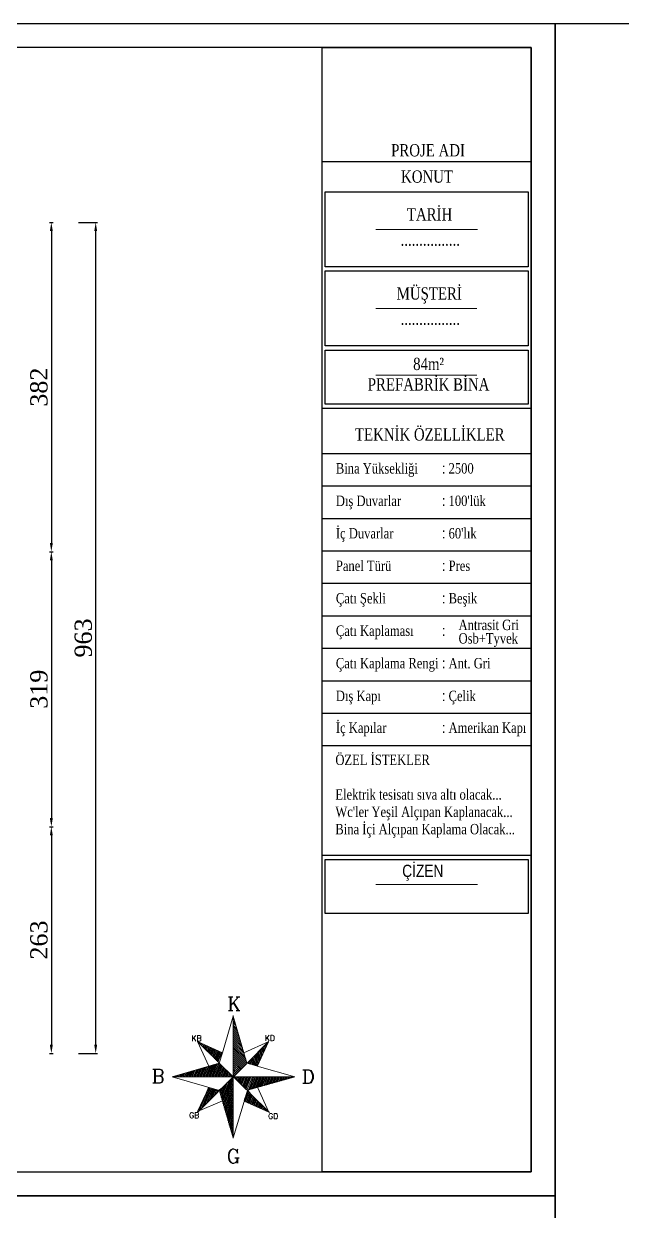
# Model space of a CAD drawing. Header units: millimetres. Extents: x 142629 to 168404, y -211947 to -204319.
# Drawn here: x 146212 to 146905, y -205695 to -204319 of the extents above; entities that cross this region are included whole.
import ezdxf
from ezdxf.enums import TextEntityAlignment as Align

# ---------------------------------------------------------------- set-up
doc = ezdxf.new("R2010")
doc.units = ezdxf.units.MM
doc.layers.add('-YAZI', color=7, linetype='Continuous', lineweight=15)
doc.layers.add('Block1', color=255, linetype='Continuous')
doc.layers.add('KAPI-PEN', color=3, linetype='Continuous')
doc.styles.add('133', font='times.ttf')
doc.styles.add('COMPLEX', font='complex', dxfattribs={"width": 1.2, "height": 1})
doc.styles.add('metin', font='palabi.ttf')
doc.styles.get("Standard").update_dxf_attribs({"font": 'arial.ttf'})
doc.dimstyles.new('Metin SARI', dxfattribs={"dimscale": 20, "dimtxt": 1, "dimasz": 0.5, "dimexe": 0.1, "dimexo": 0.1, "dimgap": 0.2, "dimtad": 1, "dimrnd": 1, "dimzin": 12, "dimdsep": 46, "dimlunit": 6, "dimtxsty": 'metin', "dimcen": 0.8, "dimdle": 0.0005, "dimclrd": 7, "dimclre": 165, "dimclrt": 165, "dimazin": 3, "dimtfac": 1, "dimtmove": 0, "dimatfit": 2, "dimfxl": 1, "dimfxlon": 1, "dimtolj": 1, "dimtzin": 0, "dimlwe": -1, "dimarcsym": 0})

# ---------------------------------------------------------------- blocks, each defined once
blk = doc.blocks.new('*X1661')
at = {"color": 0}
for p, q in [((700, 421.47), (700, 421.47)), ((700.3, 420.47), (700, 420.76)), ((700.6, 419.46), (700, 420.06)), ((700.9, 418.45), (700, 419.35)), ((701.2, 417.45), (700, 418.64)), ((701.49, 416.44), (700, 417.94)), ((701.79, 415.43), (700, 417.23)), ((702.09, 414.43), (700, 416.52)), ((702.39, 413.42), (700, 415.81)), ((702.69, 412.41), (700, 415.11)), ((702.99, 411.41), (700, 414.4)), ((703.29, 410.4), (700, 413.69)), ((703.59, 409.39), (700, 412.99)), ((703.89, 408.39), (700, 412.28)), ((704.19, 407.38), (700, 411.57)), ((704.49, 406.37), (700, 410.86)), ((704.79, 405.37), (700, 410.16)), ((704.75, 404.7), (700, 409.45)), ((704.4, 404.35), (700, 408.74)), ((704.04, 403.99), (700, 408.04)), ((703.69, 403.64), (700, 407.33)), ((703.34, 403.28), (700, 406.62)), ((702.99, 402.92), (700, 405.92)), ((702.64, 402.57), (700, 405.21)), ((702.29, 402.21), (700, 404.5)), ((701.94, 401.86), (700, 403.79)), ((701.58, 401.5), (700, 403.09)), ((701.23, 401.15), (700, 402.38)), ((700.88, 400.79), (700, 401.67)), ((700.53, 400.44), (700, 400.97)), ((700.18, 400.08), (700, 400.26))]:
    blk.add_line(p, q, dxfattribs=at)
blk = doc.blocks.new('*X1662')
at = {"color": 0}
for p, q in [((710.21, 407.25), (709.34, 409.35)), ((710.5, 407.87), (709.72, 409.74)), ((710.78, 408.5), (710.11, 410.13)), ((711.06, 409.12), (710.49, 410.51)), ((711.35, 409.74), (710.87, 410.9)), ((711.63, 410.36), (711.25, 411.28)), ((711.92, 410.98), (711.63, 411.67)), ((712.2, 411.6), (712.01, 412.06)), ((712.48, 412.22), (712.39, 412.44)), ((705.23, 404.9), (705.15, 405.11)), ((705.85, 404.72), (705.53, 405.49)), ((706.46, 404.55), (705.91, 405.88)), ((707.08, 404.37), (706.29, 406.27)), ((707.69, 404.19), (706.67, 406.65)), ((708.79, 404.15), (707.44, 407.42)), ((709.08, 404.77), (707.82, 407.81)), ((709.36, 405.39), (708.2, 408.2)), ((709.64, 406.01), (708.58, 408.58)), ((709.93, 406.63), (708.96, 408.97))]:
    blk.add_line(p, q, dxfattribs=at)
blk = doc.blocks.new('*X1663')
at = {"color": 0}
for p, q in [((710.21, 407.25), (709.34, 409.35)), ((710.5, 407.87), (709.72, 409.74)), ((710.78, 408.5), (710.11, 410.13)), ((711.06, 409.12), (710.49, 410.51)), ((711.35, 409.74), (710.87, 410.9)), ((711.63, 410.36), (711.25, 411.28)), ((711.92, 410.98), (711.63, 411.67)), ((712.2, 411.6), (712.01, 412.06)), ((712.48, 412.22), (712.39, 412.44)), ((705.23, 404.9), (705.15, 405.11)), ((705.85, 404.72), (705.53, 405.49)), ((706.46, 404.55), (705.91, 405.88)), ((707.08, 404.37), (706.29, 406.27)), ((707.69, 404.19), (706.67, 406.65)), ((708.31, 404), (707.05, 407.04)), ((708.79, 404.15), (707.44, 407.42)), ((709.08, 404.77), (707.82, 407.81)), ((709.36, 405.39), (708.2, 408.2)), ((709.64, 406.01), (708.58, 408.58)), ((709.93, 406.63), (708.96, 408.97))]:
    blk.add_line(p, q, dxfattribs=at)
blk = doc.blocks.new('*X1664')
at = {"color": 0}
for p, q in [((700.3, 399.8), (700.39, 400)), ((700.69, 399.42), (700.93, 400)), ((701.07, 399.04), (701.47, 400)), ((701.45, 398.65), (702.01, 400)), ((701.84, 398.27), (702.55, 400)), ((702.22, 397.89), (703.09, 400)), ((702.6, 397.51), (703.63, 400)), ((702.99, 397.13), (704.18, 400)), ((703.37, 396.75), (704.72, 400)), ((703.75, 396.37), (705.26, 400)), ((704.14, 395.99), (705.8, 400)), ((704.52, 395.61), (706.34, 400)), ((705.52, 395.42), (707.42, 400)), ((706.14, 395.59), (707.96, 400)), ((706.75, 395.76), (708.51, 400)), ((707.36, 395.92), (709.05, 400)), ((707.97, 396.09), (709.59, 400)), ((708.58, 396.26), (710.13, 400)), ((709.19, 396.43), (710.67, 400)), ((709.8, 396.6), (711.21, 400)), ((710.41, 396.77), (711.75, 400)), ((711.03, 396.94), (712.29, 400)), ((711.64, 397.11), (712.83, 400)), ((712.25, 397.28), (713.38, 400)), ((712.86, 397.45), (713.92, 400)), ((713.47, 397.61), (714.46, 400)), ((714.08, 397.78), (715, 400)), ((714.69, 397.95), (715.54, 400)), ((715.3, 398.12), (716.08, 400)), ((715.91, 398.29), (716.62, 400)), ((716.53, 398.46), (717.16, 400)), ((717.14, 398.63), (717.71, 400)), ((717.75, 398.8), (718.25, 400)), ((718.36, 398.97), (718.79, 400)), ((718.97, 399.13), (719.33, 400)), ((719.58, 399.3), (719.87, 400)), ((720.19, 399.47), (720.41, 400)), ((720.8, 399.64), (720.95, 400)), ((721.42, 399.81), (721.49, 400))]:
    blk.add_line(p, q, dxfattribs=at)
blk = doc.blocks.new('*X1666')
at = {"color": 0}
for p, q in [((695.5, 393.42), (697.05, 397.17)), ((695.72, 392.66), (697.97, 398.08)), ((695.95, 391.9), (698.89, 398.99)), ((696.17, 391.13), (699.81, 399.91)), ((696.4, 390.37), (700, 399.07)), ((696.62, 389.61), (700, 397.76)), ((696.85, 388.85), (700, 396.45)), ((695.05, 394.94), (695.29, 395.53)), ((695.27, 394.18), (696.13, 396.25)), ((697.08, 388.09), (700, 395.15)), ((697.3, 387.32), (700, 393.84)), ((697.53, 386.56), (700, 392.53)), ((697.75, 385.8), (700, 391.23)), ((697.98, 385.04), (700, 389.92)), ((698.2, 384.27), (700, 388.61)), ((698.43, 383.51), (700, 387.31)), ((698.65, 382.75), (700, 386)), ((698.88, 381.99), (700, 384.69)), ((699.1, 381.23), (700, 383.39)), ((699.33, 380.46), (700, 382.08)), ((699.56, 379.7), (700, 380.77)), ((699.78, 378.94), (700, 379.47))]:
    blk.add_line(p, q, dxfattribs=at)
blk = doc.blocks.new('*X1667')
at = {"color": 0}
for p, q in [((687.85, 388.02), (691.23, 396.19)), ((688.77, 388.94), (691.72, 396.05)), ((689.69, 389.85), (692.2, 395.91)), ((690.61, 390.76), (692.68, 395.77)), ((691.53, 391.68), (693.17, 395.63)), ((692.45, 392.59), (693.65, 395.49)), ((693.37, 393.51), (694.13, 395.35)), ((694.29, 394.42), (694.62, 395.21))]:
    blk.add_line(p, q, dxfattribs=at)
blk = doc.blocks.new('*X1669')
at = {"color": 0}
for p, q in [((687.23, 412.67), (687.24, 412.68)), ((687.62, 412.28), (687.7, 412.48)), ((688, 411.9), (688.15, 412.27)), ((688.38, 411.52), (688.61, 412.07)), ((688.76, 411.14), (689.06, 411.86)), ((689.15, 410.75), (689.52, 411.66)), ((689.53, 410.37), (689.98, 411.45)), ((689.91, 409.99), (690.43, 411.25)), ((690.29, 409.61), (690.89, 411.04)), ((690.68, 409.22), (691.35, 410.84)), ((691.06, 408.84), (691.8, 410.63)), ((691.44, 408.46), (692.26, 410.43)), ((691.83, 408.07), (692.71, 410.22)), ((692.21, 407.69), (693.17, 410.02)), ((692.59, 407.31), (693.63, 409.81)), ((692.97, 406.93), (694.08, 409.61)), ((693.36, 406.54), (694.54, 409.4)), ((693.74, 406.16), (695, 409.2)), ((694.12, 405.78), (695.45, 408.99)), ((694.5, 405.4), (695.91, 408.78))]:
    blk.add_line(p, q, dxfattribs=at)
blk = doc.blocks.new('*X1665')
at = {"color": 0}
for p, q in [((704.13, 392.06), (705.35, 394.99)), ((704.3, 391.16), (705.71, 394.56)), ((704.76, 390.95), (706.05, 394.08)), ((705.22, 390.75), (706.44, 393.7)), ((705.67, 390.55), (706.82, 393.32)), ((706.13, 390.35), (707.2, 392.94)), ((706.59, 390.14), (707.59, 392.56)), ((707.05, 389.94), (707.97, 392.18)), ((707.5, 389.74), (708.35, 391.79)), ((707.96, 389.54), (708.74, 391.41)), ((708.42, 389.34), (709.12, 391.03)), ((708.88, 389.13), (709.5, 390.65)), ((709.33, 388.93), (709.89, 390.27)), ((709.79, 388.73), (710.27, 389.89)), ((710.25, 388.53), (710.65, 389.51)), ((710.71, 388.33), (711.04, 389.13)), ((711.16, 388.12), (711.42, 388.75)), ((711.62, 387.92), (711.8, 388.37)), ((712.08, 387.72), (712.19, 387.98)), ((712.53, 387.52), (712.57, 387.6))]:
    blk.add_line(p, q, dxfattribs=at)
blk = doc.blocks.new('*X1668')
at = {"color": 0}
for p, q in [((692.81, 400), (694.89, 405.01)), ((680.36, 400), (680.68, 400.76)), ((680.9, 400), (681.3, 400.95)), ((681.45, 400), (681.91, 401.13)), ((681.99, 400), (682.53, 401.31)), ((682.53, 400), (683.15, 401.49)), ((683.07, 400), (683.76, 401.68)), ((683.61, 400), (684.38, 401.86)), ((684.15, 400), (685, 402.04)), ((684.69, 400), (685.61, 402.22)), ((685.23, 400), (686.23, 402.41)), ((685.77, 400), (686.85, 402.59)), ((686.32, 400), (687.46, 402.77)), ((686.86, 400), (688.08, 402.95)), ((687.4, 400), (688.7, 403.14)), ((687.94, 400), (689.31, 403.32)), ((688.48, 400), (689.93, 403.5)), ((689.02, 400), (690.55, 403.68)), ((689.56, 400), (691.16, 403.87)), ((690.1, 400), (691.78, 404.05)), ((690.65, 400), (692.4, 404.23)), ((691.19, 400), (693.01, 404.41)), ((691.73, 400), (693.63, 404.6)), ((692.27, 400), (694.25, 404.78)), ((693.35, 400), (695.27, 404.63)), ((693.89, 400), (695.65, 404.25)), ((694.43, 400), (696.03, 403.87)), ((694.98, 400), (696.42, 403.48)), ((695.52, 400), (696.8, 403.1)), ((696.06, 400), (697.18, 402.72)), ((696.6, 400), (697.57, 402.33)), ((697.14, 400), (697.95, 401.95)), ((697.68, 400), (698.33, 401.57)), ((698.22, 400), (698.71, 401.19)), ((698.76, 400), (699.1, 400.8)), ((678.2, 400), (678.21, 400.03)), ((678.74, 400), (678.83, 400.22)), ((679.28, 400), (679.45, 400.4)), ((679.82, 400), (680.06, 400.58)), ((699.3, 400), (699.48, 400.42)), ((699.85, 400), (699.86, 400.04))]:
    blk.add_line(p, q, dxfattribs=at)
blk = doc.blocks.new('*D1692')
at = {"layer": 'Block1', "color": 165, "transparency": 16777216}
for p, q in [((146241.4, -204549.1), (146245.5, -204549.1)), ((146241.4, -204930.6), (146245.5, -204930.6))]:
    blk.add_line(p, q, dxfattribs=at)
at = {"layer": 'Block1', "color": 7, "lineweight": -2, "transparency": 16777216}
blk.add_line((146243.5, -204559.1), (146243.5, -204920.6), dxfattribs=at)
at = {"layer": 'Block1', "color": 7, "transparency": 16777216}
for points in [[(146241.8, -204559.1), (146245.2, -204559.1), (146243.5, -204549.1)], [(146241.8, -204920.6), (146245.2, -204920.6), (146243.5, -204930.6)]]:
    blk.add_solid(points, dxfattribs=at)
at = {"layer": 'Defpoints', "color": 0, "transparency": 16777216}
for p in [(146239.4, -204549.1), (146239.4, -204930.6), (146243.5, -204930.6)]:
    blk.add_point(p, dxfattribs=at)
at = {"layer": 'Block1', "color": 165, "transparency": 16777216, "insert": (146229.2, -204739.9), "char_height": 20, "attachment_point": 5, "rotation": 90, "style": 'metin'}
blk.add_mtext('\\A1;382', dxfattribs=at)
blk = doc.blocks.new('*D1693')
at = {"layer": 'Block1', "color": 165, "transparency": 16777216}
for p, q in [((146241.4, -204930.6), (146245.5, -204930.6)), ((146241.4, -205249.4), (146245.5, -205249.4))]:
    blk.add_line(p, q, dxfattribs=at)
at = {"layer": 'Block1', "color": 7, "lineweight": -2, "transparency": 16777216}
blk.add_line((146243.5, -204940.6), (146243.5, -205239.4), dxfattribs=at)
at = {"layer": 'Block1', "color": 7, "transparency": 16777216}
for points in [[(146241.8, -204940.6), (146245.2, -204940.6), (146243.5, -204930.6)], [(146241.8, -205239.4), (146245.2, -205239.4), (146243.5, -205249.4)]]:
    blk.add_solid(points, dxfattribs=at)
at = {"layer": 'Defpoints', "color": 0, "transparency": 16777216}
for p in [(146239.4, -204930.6), (146239.4, -205249.4), (146243.5, -205249.4)]:
    blk.add_point(p, dxfattribs=at)
at = {"layer": 'Block1', "color": 165, "transparency": 16777216, "insert": (146229.2, -205090), "char_height": 20, "attachment_point": 5, "rotation": 90, "style": 'metin'}
blk.add_mtext('\\A1;319', dxfattribs=at)
blk = doc.blocks.new('*D1694')
at = {"layer": 'Block1', "color": 165, "transparency": 16777216}
for p, q in [((146241.4, -205249.4), (146245.5, -205249.4)), ((146241.4, -205512.1), (146245.5, -205512.1))]:
    blk.add_line(p, q, dxfattribs=at)
at = {"layer": 'Block1', "color": 7, "lineweight": -2, "transparency": 16777216}
blk.add_line((146243.5, -205259.4), (146243.5, -205502.1), dxfattribs=at)
at = {"layer": 'Block1', "color": 7, "transparency": 16777216}
for points in [[(146241.8, -205259.4), (146245.2, -205259.4), (146243.5, -205249.4)], [(146241.8, -205502.1), (146245.2, -205502.1), (146243.5, -205512.1)]]:
    blk.add_solid(points, dxfattribs=at)
at = {"layer": 'Defpoints', "color": 0, "transparency": 16777216}
for p in [(146239.4, -205249.4), (146239.4, -205512.1), (146243.5, -205512.1)]:
    blk.add_point(p, dxfattribs=at)
at = {"layer": 'Block1', "color": 165, "transparency": 16777216, "insert": (146229.2, -205380.7), "char_height": 20, "attachment_point": 5, "rotation": 90, "style": 'metin'}
blk.add_mtext('\\A1;263', dxfattribs=at)
blk = doc.blocks.new('*D1695')
at = {"layer": 'Block1', "color": 165, "transparency": 16777216}
for p, q in [((146274.9, -204549.1), (146296.9, -204549.1)), ((146274.9, -205512.1), (146296.9, -205512.1))]:
    blk.add_line(p, q, dxfattribs=at)
at = {"layer": 'Block1', "color": 7, "lineweight": -2, "transparency": 16777216}
blk.add_line((146294.9, -205502.1), (146294.9, -204559.1), dxfattribs=at)
at = {"layer": 'Block1', "color": 7, "transparency": 16777216}
for points in [[(146293.2, -204559.1), (146296.6, -204559.1), (146294.9, -204549.1)], [(146293.2, -205502.1), (146296.6, -205502.1), (146294.9, -205512.1)]]:
    blk.add_solid(points, dxfattribs=at)
at = {"layer": 'Defpoints', "color": 0, "transparency": 16777216}
for p in [(146239.4, -204549.1), (146294.9, -204549.1), (146239.4, -205512.1)]:
    blk.add_point(p, dxfattribs=at)
at = {"layer": 'Block1', "color": 165, "transparency": 16777216, "insert": (146280.6, -205030.6), "char_height": 20, "attachment_point": 5, "rotation": 90, "style": 'metin'}
blk.add_mtext('\\A1;963', dxfattribs=at)

msp = doc.modelspace()

# ---------------------------------------------------------------- linework, layer by layer
at = {"layer": '-YAZI'}
for p, q in [((146619.643, -204557.028), (146737.243, -204557.028)), ((146619.643, -204648.702), (146736.718, -204648.702)), ((146619.643, -204726.022), (146736.718, -204726.022)), ((146619.643, -205316.432), (146737.243, -205316.432))]:
    msp.add_line(p, q, dxfattribs=at)
at = {"color": 0, "lineweight": 9}
for p, q in [((146441.734, -205511.244), (146454.064, -205468.969)), ((146454.064, -205468.969), (146470.208, -205523.213)), ((146454.387, -205539.357), (146454.387, -205468.323)), ((146413.059, -205498.351), (146441.734, -205511.244)), ((146426.059, -205526.818), (146413.059, -205498.351)), ((146437.878, -205523.171), (146413.059, -205498.351)), ((146466.735, -205511.543), (146495.393, -205498.351)), ((146495.309, -205498.269), (146470.594, -205523.282)), ((146495.327, -205498.497), (146482.483, -205526.62)), ((146438.17, -205523.463), (146441.733, -205511.249)), ((146383.676, -205539.357), (146437.861, -205523.213)), ((146454.064, -205539.357), (146437.759, -205523.052)), ((146469.796, -205524.09), (146454.71, -205539.357)), ((146470.208, -205523.213), (146481.196, -205526.407)), ((146481.186, -205526.442), (146482.478, -205526.765)), ((146482.176, -205526.692), (146525.744, -205539.357)), ((146482.483, -205526.62), (146482.427, -205526.742)), ((146383.676, -205539.357), (146525.421, -205539.357)), ((146438.243, -205555.178), (146383.676, -205539.357)), ((146454.064, -205539.357), (146440.139, -205553.199)), ((146454.387, -205539.357), (146454.387, -205610.391)), ((146454.387, -205539.357), (146454.387, -205610.391)), ((146454.71, -205539.357), (146469.283, -205553.844)), ((146476.666, -205539.357), (146470.208, -205554.533)), ((146525.744, -205539.357), (146470.854, -205554.533)), ((146413.059, -205579.394), (146426.04, -205551.64)), ((146436.416, -205556.9), (146413.097, -205580.079)), ((146437.92, -205555.178), (146436.629, -205556.47)), ((146440.18, -205552.918), (146437.92, -205554.856)), ((146454.387, -205609.745), (146438.243, -205555.178)), ((146470.704, -205555.037), (146467.089, -205567.158)), ((146469.283, -205553.844), (146470.854, -205554.533)), ((146470.854, -205554.533), (146470.766, -205554.829)), ((146473.76, -205558.084), (146470.854, -205554.533)), ((146473.655, -205558.19), (146496.161, -205580.565)), ((146482.291, -205551.371), (146495.716, -205580.04)), ((146441.734, -205566.976), (146413.059, -205579.394)), ((146466.886, -205567.839), (146454.387, -205609.745)), ((146495.716, -205580.04), (146467.027, -205567.364))]:
    msp.add_line(p, q, dxfattribs=at)
at = {"layer": 'KAPI-PEN', "color": 175, "true_color": 0x4554a5}
for p, q in [((146557.195, -204478.416), (146799.69, -204478.416)), ((146557.195, -204816.706), (146799.69, -204816.706)), ((146557.195, -204854.338), (146799.69, -204854.338)), ((146557.195, -204891.97), (146799.69, -204891.97)), ((146557.195, -204929.602), (146799.69, -204929.602)), ((146557.195, -204967.234), (146799.69, -204967.234)), ((146557.195, -205004.866), (146799.69, -205004.866)), ((146557.195, -205042.498), (146799.69, -205042.498)), ((146557.195, -205080.13), (146799.69, -205080.13)), ((146557.195, -205117.762), (146799.69, -205117.762)), ((146557.195, -205155.394), (146799.69, -205155.394))]:
    msp.add_line(p, q, dxfattribs=at)
for points in [[(144906.374, -205677.012), (146827.37, -205677.012), (146827.37, -204318.732), (144906.374, -204318.732)], [(146827.37, -211946.832), (157615.684, -211946.832), (157615.684, -204318.732), (146827.37, -204318.732)], [(144934.054, -205649.332), (146799.69, -205649.332), (146799.69, -204346.412), (144934.054, -204346.412)], [(146557.195, -204346.412), (146799.69, -204346.412), (146799.69, -205649.332), (146557.195, -205649.332)], [(146560.723, -204513.543), (146796.162, -204513.543), (146796.162, -204600.513), (146560.723, -204600.513)], [(146560.723, -204605.217), (146796.162, -204605.217), (146796.162, -204692.187), (146560.723, -204692.187)], [(146560.723, -204696.891), (146796.162, -204696.891), (146796.162, -204759.459), (146560.723, -204759.459)], [(146557.195, -204764.163), (146799.69, -204764.163), (146799.69, -205282.596), (146557.195, -205282.596)], [(146560.723, -205287.3), (146796.162, -205287.3), (146796.162, -205349.868), (146560.723, -205349.868)], [(144330.076, -207442.776), (146827.37, -207442.776), (146827.37, -205677.012), (144330.076, -205677.012)]]:
    msp.add_lwpolyline(points, close=True, dxfattribs=at)

# ---------------------------------------------------------------- block references
at = {"color": 0, "lineweight": 9, "xscale": 3.228808144999525, "yscale": 3.228808144999525, "zscale": 3.228808144999525}
for name in ['*X1661', '*X1669', '*X1662', '*X1663', '*X1668', '*X1666', '*X1664', '*X1667', '*X1665']:
    msp.add_blockref(name, (144194.222, -206830.881), dxfattribs=at)

# ---------------------------------------------------------------- texts
at = {"layer": '-YAZI', "attachment_point": 1, "style": '133'}
for s, width, gutter_width, heights, insert, char_height in [('{\\W0.8;PROJE ADI}', 88.24311, 1.779, [36.545], (146637.272, -204458.254), 14.23401), ('{\\W0.8;KONUT}', 88.24311, 1.779, [36.545], (146648.784, -204488.7), 14.23401), ('{\\W0.8;TARİH}', 88.24311, 1.779, [36.545], (146655.532, -204532.544), 14.23401), ('{\\W0.8;................}', 88.24311, 1.779, [36.545], (146648.218, -204561.776), 14.23401), ('{\\W0.8;MÜŞTERİ}', 88.24311, 1.779, [36.545], (146643.73, -204624.218), 14.23401), ('{\\W0.8;................}', 88.24311, 1.779, [36.545], (146648.218, -204653.45), 14.23401), ('\\pxqc;{\\W0.8;84m² \\PPREFABRİK BİNA}', 203.44501, 1.779, [72.618], (146578.935, -204705.86), 14.23401), ('{\\W0.8;TEKNİK ÖZELLİKLER}', 203.44501, 1.779, [72.618], (146595.387, -204787.536), 14.23401), ('{\\W0.8;Bina Yüksekliği  }', 112.89852, 1.505, [30.92], (146573.258, -204827.966), 12.04291), ('{\\W0.8;2500}', 112.89852, 1.505, [30.92], (146703.867, -204827.966), 12.04291), ('{\\W0.8;Dış Duvarlar}', 112.89852, 1.505, [30.92], (146573.258, -204865.598), 12.04291), ("{\\W0.8;100'lük}", 112.89852, 1.505, [30.92], (146703.867, -204865.598), 12.04291), ('{\\W0.8;İç Duvarlar}', 112.89852, 1.505, [30.92], (146573.258, -204903.23), 12.04291), ("{\\W0.8;60'lık}", 112.89852, 1.505, [30.92], (146703.867, -204903.23), 12.04291), ('{\\W0.8;Panel Türü}', 112.89852, 1.505, [30.92], (146573.258, -204940.862), 12.04291), ('{\\W0.8;Pres}', 112.89852, 1.505, [30.92], (146703.867, -204940.862), 12.04291), ('{\\W0.8;Çatı Şekli}', 112.89852, 1.505, [30.92], (146573.258, -204978.494), 12.04291), ('{\\W0.8;Beşik}', 112.89852, 1.505, [30.92], (146703.867, -204978.494), 12.04291), ('{\\W0.8;Antrasit Gri}', 112.89852, 1.505, [30.92], (146715.447, -205009.398), 12.04291), ('{\\W0.8;Çatı Kaplaması}', 112.89852, 1.505, [30.92], (146573.258, -205016.126), 12.04291), ('{\\W0.8;Osb+Tyvek}', 112.89852, 1.505, [30.92], (146715.447, -205025.007), 12.04291), ('{\\W0.8;Çatı Kaplama Rengi}', 229.26118, 1.505, [82.734], (146573.258, -205053.758), 12.04291), ('{\\W0.8;Ant. Gri}', 112.89852, 1.505, [30.92], (146703.867, -205053.758), 12.04291), ('{\\W0.8;Dış Kapı}', 112.89852, 1.505, [30.92], (146573.258, -205091.705), 12.04291), ('{\\W0.8;Çelik}', 112.89852, 1.505, [30.92], (146703.867, -205091.705), 12.04291), ('{\\W0.8;İç Kapılar}', 112.89852, 1.505, [30.92], (146573.258, -205128.544), 12.04291), ('{\\W0.8;Amerikan Kapı}', 112.89852, 1.505, [30.92], (146703.867, -205128.544), 12.04291), ("{\\W0.8;ÖZEL İSTEKLER\\P\\PElektrik tesisatı sıva altı olacak...\\PWc'ler Yeşil Alçıpan Kaplanacak...\\PBina İçi Alçıpan Kaplama Olacak...}", 264.15933, 1.022, [190.13], (146572.665, -205165.782), 12.04291)]:
    msp.add_mtext_dynamic_manual_height_columns(s, width=width, gutter_width=gutter_width, heights=heights, dxfattribs=dict(at, insert=insert, char_height=char_height))
at = {"layer": '-YAZI', "attachment_point": 1}
for s, width, gutter_width, heights, insert, char_height in [('{\\W0.8;:}', 112.89852, 1.505, [30.92], (146696.341, -204827.966), 12.0429), ('{\\W0.8;:}', 112.89852, 1.505, [30.92], (146696.341, -204865.598), 12.0429), ('{\\W0.8;:}', 112.89852, 1.505, [30.92], (146696.341, -204903.23), 12.0429), ('{\\W0.8;:}', 112.89852, 1.505, [30.92], (146696.341, -204940.862), 12.0429), ('{\\W0.8;:}', 112.89852, 1.505, [30.92], (146696.341, -204978.494), 12.0429), ('{\\W0.8;:}', 112.89852, 1.505, [30.92], (146696.341, -205016.126), 12.0429), ('{\\W0.8;:}', 112.89852, 1.505, [30.92], (146696.341, -205053.758), 12.0429), ('{\\W0.8;:}', 112.89852, 1.505, [30.92], (146696.341, -205091.705), 12.0429), ('{\\W0.8;:}', 112.89852, 1.505, [30.92], (146696.341, -205128.544), 12.0429), ('\\pxqc;{\\W0.8;ÇİZEN}', 203.44501, 1.779, [27.884], (146572.258, -205293.407), 14.23401)]:
    msp.add_mtext_dynamic_manual_height_columns(s, width=width, gutter_width=gutter_width, heights=heights, dxfattribs=dict(at, insert=insert, char_height=char_height))
at = {"color": 0, "lineweight": 9, "style": 'COMPLEX'}
for s, height, p in [('K', 16.144, (146455.033, -205454.44)), ('KD', 6.4576, (146496.92, -205494.326)), ('KB', 6.4576, (146411.872, -205494.495)), ('B', 16.144, (146367.263, -205538.513)), ('D', 16.144, (146541.29, -205539.038)), ('GB', 6.4576, (146409.092, -205583.703)), ('GD', 6.4576, (146500.652, -205584.798)), ('G', 16.144, (146454.545, -205631.065))]:
    msp.add_text(s, height=height, dxfattribs=at).set_placement(p, align=Align.MIDDLE)

# ---------------------------------------------------------------- dimensions: what is measured, and where the dimension line sits
at = {"layer": 'Block1', "color": 7}
for p1, p2, distance, picture, middle in [((146239.366, -204549.111), (146239.366, -204930.611), 4.124, '*D1692', (146229.202, -204739.861)), ((146239.366, -205512.111), (146239.366, -204549.111), -55.54, '*D1695', (146280.618, -205030.611)), ((146239.366, -204930.611), (146239.366, -205249.361), 4.124, '*D1693', (146229.202, -205089.986)), ((146239.366, -205249.361), (146239.366, -205512.111), 4.124, '*D1694', (146229.202, -205380.736))]:
    dim = msp.add_aligned_dim(p1=p1, p2=p2, distance=distance, dimstyle='Metin SARI', dxfattribs=at)
    dim.commit()
    dim.dimension.update_dxf_attribs({"geometry": picture, "text_midpoint": middle})

doc.saveas('drawing.dxf')
